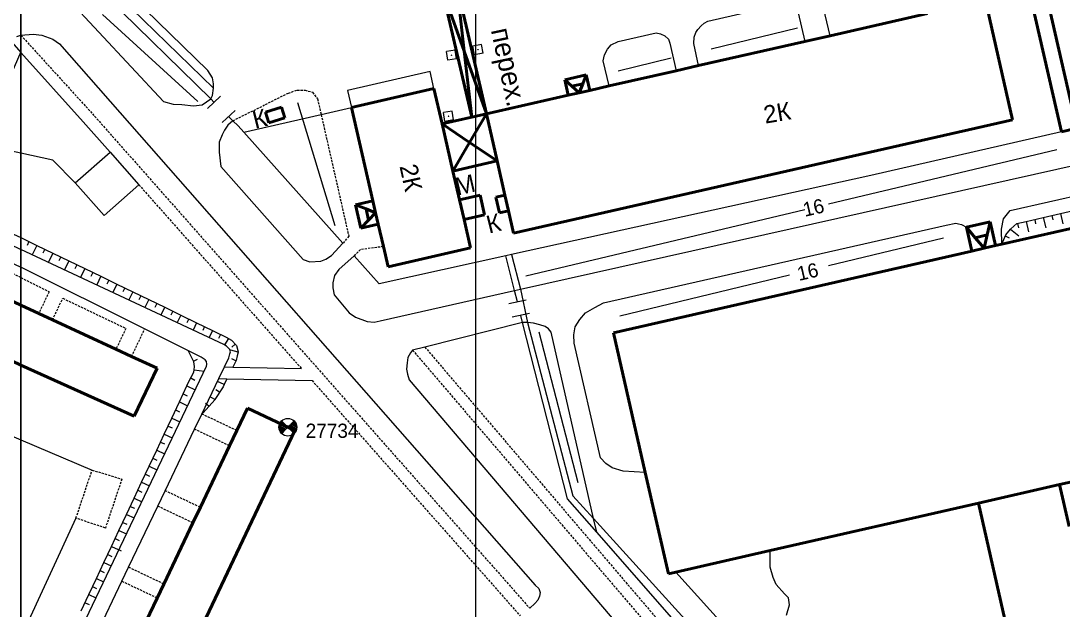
# Model space of a CAD drawing. Extents: x 1000 to 4000, y -5000 to -1000.
# Drawn here: x 3000 to 3234.8, y -2579.8 to -2446.9 of the extents above; entities that cross this region are included whole.
import ezdxf
from ezdxf.enums import TextEntityAlignment as Align

# ---------------------------------------------------------------- set-up
doc = ezdxf.new("R2010")
doc.units = 0
doc.header["$MEASUREMENT"] = 0
doc.linetypes.add('DASHED', pattern=[0.75, 0.5, -0.25])
for name, color, linetype in [('1', 7, 'CONTINUOUS'), ('11', 7, 'CONTINUOUS'), ('13', 7, 'CONTINUOUS'), ('17', 7, 'CONTINUOUS'), ('2', 7, 'CONTINUOUS'), ('24', 7, 'CONTINUOUS'), ('37', 7, 'CONTINUOUS'), ('40', 7, 'CONTINUOUS'), ('42', 7, 'CONTINUOUS'), ('6', 7, 'CONTINUOUS'), ('7', 7, 'CONTINUOUS'), ('границы команд_1', 10, 'CONTINUOUS')]:
    doc.layers.add(name, color=color, linetype=linetype)
doc.styles.get("Standard").update_dxf_attribs({"font": 'txt', "height": 0.2})

msp = doc.modelspace()

# ---------------------------------------------------------------- linework, layer by layer
at = {"layer": '1', "color": 253, "linetype": 'Continuous', "lineweight": 0}
for p, q in [((3000, -2000), (3000, -3000)), ((3000, -3000), (3000, -2000))]:
    msp.add_line(p, q, dxfattribs=at)
at = {"layer": '11', "color": 253, "linetype": 'Continuous', "lineweight": 0}
for p, q in [((3043.42, -2462.04), (3000.97, -2420.76)), ((3042.75, -2464.5), (3000, -2422.48)), ((2997.38, -2451.06), (3000, -2453.99)), ((3000, -2453.99), (3014.04, -2469.68)), ((3045, -2463.9), (3042.07, -2466.64)), ((3043.53, -2465.27), (3042.75, -2464.5)), ((3048.25, -2467.09), (3045.32, -2469.82)), ((3047.76, -2469.41), (3046.79, -2468.45)), ((3050.24, -2472.02), (3067.64, -2468.01)), ((3067.64, -2468.01), (3074.45, -2466.44)), ((3014.04, -2469.68), (3020.07, -2476.49)), ((3048.97, -2470.59), (3047.76, -2469.41)), ((3050.24, -2472.02), (3048.97, -2470.59)), ((3072.55, -2497.01), (3050.24, -2472.02)), ((3234.5, -2471.88), (3191.49, -2481.73)), ((3012.22, -2483.43), (3020.07, -2476.49)), ((3020.07, -2476.49), (3026.57, -2483.84)), ((3191.49, -2481.73), (3110.57, -2499.59)), ((3018.72, -2490.78), (3012.22, -2483.43)), ((3026.57, -2483.84), (3018.72, -2490.78)), ((3080.73, -2506.18), (3075.09, -2499.86)), ((3109.23, -2499.89), (3080.73, -2506.18)), ((3110.57, -2499.59), (3109.23, -2499.89)), ((3111.22, -2507.7), (3109.23, -2499.89)), ((3110.57, -2499.59), (3112.56, -2507.4)), ((3111.87, -2510.28), (3111.22, -2507.7)), ((3112.56, -2507.4), (3114.14, -2514.9)), ((3113.83, -2509.86), (3109.92, -2510.7)), ((3114.6, -2512.89), (3110.69, -2513.73)), ((3113.04, -2514.88), (3112.64, -2513.31)), ((3123.15, -2554.67), (3113.04, -2514.88)), ((3114.14, -2514.9), (3124.39, -2554.01)), ((3129.74, -2562.18), (3123.15, -2554.67)), ((3124.39, -2554.01), (3129.04, -2559.12)), ((3129.04, -2559.12), (3153.42, -2585.95)), ((3156.15, -2592.28), (3129.74, -2562.18))]:
    msp.add_line(p, q, dxfattribs=at)
at = {"layer": '13', "color": 253, "linetype": 'Continuous', "lineweight": 40}
for p, q in [((3229.1, -2432.58), (3237.91, -2471.11)), ((3099.88, -2453.72), (3094.89, -2439.59)), ((3094.89, -2439.59), (3101.58, -2468.59)), ((3099.88, -2453.72), (3098.18, -2438.83)), ((3098.18, -2438.83), (3104.87, -2467.85)), ((3223.46, -2469.22), (3217.34, -2442.28)), ((3234.5, -2471.88), (3227.59, -2441.67)), ((3204.29, -2445.25), (3182.31, -2450.25)), ((3176.64, -2451.54), (3152.71, -2456.98)), ((3182.31, -2450.25), (3176.64, -2451.54)), ((3104.87, -2467.85), (3099.88, -2453.72)), ((3101.58, -2468.59), (3099.88, -2453.72)), ((3122.52, -2460.19), (3127.39, -2459.08)), ((3126.61, -2461.07), (3127.39, -2459.08)), ((3127.39, -2459.08), (3128.18, -2462.55)), ((3147.66, -2458.12), (3132.52, -2461.57)), ((3152.71, -2456.98), (3147.66, -2458.12)), ((3123.3, -2463.66), (3122.52, -2460.19)), ((3122.52, -2460.19), (3124.12, -2461.6)), ((3124.12, -2461.6), (3126.61, -2461.07)), ((3125.81, -2463.09), (3126.61, -2461.07)), ((3074.45, -2466.44), (3093.06, -2462.15)), ((3093.06, -2462.15), (3094.9, -2470.11)), ((3123.3, -2463.66), (3104.87, -2467.85)), ((3125.81, -2463.09), (3123.3, -2463.66)), ((3124.12, -2461.6), (3125.81, -2463.09)), ((3128.18, -2462.55), (3125.81, -2463.09)), ((3125.81, -2463.09), (3125.81, -2463.09)), ((3132.52, -2461.57), (3128.18, -2462.55)), ((3055.14, -2467.48), (3058.69, -2466.38)), ((3055.88, -2469.87), (3055.14, -2467.48)), ((3058.69, -2466.38), (3059.43, -2468.76)), ((3079.3, -2487.46), (3074.45, -2466.44)), ((3094.9, -2470.11), (3104.87, -2467.85)), ((3104.87, -2467.85), (3101.11, -2474.3)), ((3104.87, -2467.85), (3107.28, -2478.46)), ((3059.43, -2468.76), (3055.88, -2469.87)), ((3094.9, -2470.11), (3097.35, -2480.75)), ((3094.9, -2470.11), (3101.11, -2474.3)), ((3110.99, -2494.79), (3223.46, -2469.22)), ((3237.91, -2471.11), (3234.5, -2471.88)), ((3101.11, -2474.3), (3097.35, -2480.75)), ((3101.11, -2474.3), (3107.28, -2478.46)), ((3107.28, -2478.46), (3097.35, -2480.75)), ((3107.28, -2478.46), (3109.03, -2486.19)), ((3097.35, -2480.75), (3098.85, -2487.26)), ((3098.85, -2487.26), (3103.45, -2486.2)), ((3098.85, -2487.26), (3099.86, -2491.66)), ((3103.45, -2486.2), (3104.46, -2490.6)), ((3109.03, -2486.19), (3107.03, -2486.64)), ((3107.03, -2486.64), (3107.84, -2490.18)), ((3109.03, -2486.19), (3109.84, -2489.73)), ((3079.3, -2487.46), (3075.35, -2488.37)), ((3075.35, -2488.37), (3076.57, -2493.66)), ((3075.35, -2488.37), (3077.76, -2489.31)), ((3077.76, -2489.31), (3078.31, -2491.85)), ((3077.76, -2489.31), (3079.92, -2490.16)), ((3079.92, -2490.16), (3079.3, -2487.46)), ((3221.01, -2497.24), (3255.31, -2489.41)), ((3078.31, -2491.85), (3076.57, -2493.66)), ((3079.92, -2490.16), (3078.31, -2491.85)), ((3080.52, -2492.76), (3079.92, -2490.16)), ((3079.92, -2490.16), (3079.92, -2490.16)), ((3104.46, -2490.6), (3099.86, -2491.66)), ((3099.86, -2491.66), (3101.33, -2498.04)), ((3107.84, -2490.18), (3109.84, -2489.73)), ((3109.84, -2489.73), (3110.99, -2494.79)), ((3076.57, -2493.66), (3080.52, -2492.76)), ((3081.68, -2497.79), (3080.52, -2492.76)), ((3218.4, -2492.19), (3213.03, -2493.42)), ((3213.03, -2493.42), (3214.26, -2498.79)), ((3213.03, -2493.42), (3215.03, -2495.78)), ((3217.73, -2495.11), (3218.4, -2492.19)), ((3219.62, -2497.56), (3218.4, -2492.19)), ((3215.03, -2495.78), (3217.73, -2495.11)), ((3215.03, -2495.78), (3217.04, -2498.15)), ((3217.04, -2498.15), (3217.73, -2495.11)), ((3082.72, -2502.33), (3081.68, -2497.79)), ((3101.33, -2498.04), (3082.72, -2502.33)), ((3133.49, -2517.24), (3214.26, -2498.79)), ((3214.26, -2498.79), (3217.04, -2498.15)), ((3217.04, -2498.15), (3219.62, -2497.56)), ((3217.04, -2498.15), (3217.04, -2498.15)), ((3219.62, -2497.56), (3221.01, -2497.24)), ((3140.68, -2548.73), (3133.49, -2517.24)), ((3316.98, -2532.52), (3234.05, -2551.47)), ((3145.9, -2571.6), (3140.68, -2548.73)), ((3234.05, -2551.47), (3215.74, -2555.65)), ((3236.22, -2560.95), (3234.05, -2551.47)), ((3215.74, -2555.65), (3168.82, -2566.36)), ((3215.74, -2555.65), (3225.93, -2600.26)), ((3168.82, -2566.36), (3147.6, -2571.21)), ((3147.6, -2571.21), (3145.9, -2571.6))]:
    msp.add_line(p, q, dxfattribs=at)
at = {"layer": '2', "color": 253, "linetype": 'Continuous', "lineweight": 0}
msp.add_circle((3060.14, -2538.53), 2, dxfattribs=at)
msp.add_3dface([(3058.73, -2537.11), (3060.14, -2538.53), (3058.73, -2537.11)], dxfattribs=at)
at = {"layer": '24', "color": 253, "linetype": 'Continuous', "lineweight": 0}
for p, q in [((3042.13, -2458.09), (3000, -2417.03)), ((3008.08, -2439.19), (3032.15, -2465.06)), ((3154.81, -2446.93), (3170.84, -2443.28)), ((3182.31, -2450.25), (3180.88, -2443.96)), ((3153.97, -2447.41), (3154.81, -2446.93)), ((3175.17, -2445.06), (3176.64, -2451.54)), ((3134.55, -2451.53), (3143.12, -2449.59)), ((3143.12, -2449.59), (3144.14, -2449.8)), ((3151.67, -2450.52), (3152.09, -2449.53)), ((3152.09, -2449.53), (3152.52, -2448.82)), ((3152.52, -2448.82), (3153.27, -2447.98)), ((3153.27, -2447.98), (3153.97, -2447.41)), ((2999.05, -2450.4), (3000, -2450.14)), ((3000, -2450.14), (3002.77, -2449.88)), ((3002.77, -2449.88), (3004.73, -2450.11)), ((3004.73, -2450.11), (3007.16, -2451.03)), ((3007.16, -2451.03), (3008.66, -2452.07)), ((3008.66, -2452.07), (3115.9, -2574.11)), ((3133.01, -2452.3), (3134.55, -2451.53)), ((3144.14, -2449.8), (3145.08, -2450.28)), ((3145.08, -2450.28), (3145.88, -2451.03)), ((3145.88, -2451.03), (3146.25, -2451.92)), ((3146.25, -2451.92), (3147.66, -2458.12)), ((3151.62, -2452.02), (3151.67, -2450.52)), ((3152.71, -2456.98), (3151.62, -2452.02)), ((3131.51, -2454.55), (3132.17, -2453.24)), ((3132.17, -2453.24), (3133.01, -2452.3)), ((3131.23, -2455.87), (3131.51, -2454.55)), ((3132.52, -2461.57), (3131.23, -2455.87)), ((3043.14, -2459.75), (3042.13, -2458.09)), ((3092.18, -2458.31), (3073.57, -2462.6)), ((3093.06, -2462.15), (3092.18, -2458.31)), ((3043.42, -2461.05), (3043.14, -2459.75)), ((3043.42, -2462.04), (3043.42, -2461.05)), ((3042.75, -2464.5), (3043.14, -2463.72)), ((3043.14, -2463.72), (3043.42, -2462.04)), ((3073.57, -2462.6), (3074.45, -2466.44)), ((3032.15, -2465.06), (3034.3, -2465.65)), ((3034.3, -2465.65), (3036.24, -2465.74)), ((3036.24, -2465.74), (3038.91, -2466.02)), ((3038.91, -2466.02), (3040.84, -2465.84)), ((3040.84, -2465.84), (3042.75, -2464.5)), ((3046.65, -2470.4), (3045.9, -2471.53)), ((3047.76, -2469.41), (3046.65, -2470.4)), ((3045.34, -2472.56), (3044.68, -2474.26)), ((3045.9, -2471.53), (3045.34, -2472.56)), ((3044.68, -2474.26), (3044.68, -2476.51)), ((3044.68, -2476.51), (3045.06, -2479.74)), ((3045.06, -2479.74), (3063.61, -2500.7)), ((3112.56, -2507.4), (3239.1, -2479.04)), ((3222.94, -2489.68), (3253.97, -2482.59)), ((2982.7, -2490.18), (3000, -2498.43)), ((3220.97, -2493.89), (3221.43, -2491.54)), ((3221.43, -2491.54), (3222.94, -2489.68)), ((2979.98, -2493.09), (3000, -2502.45)), ((3131.26, -2510.47), (3208.48, -2492.92)), ((3208.48, -2492.92), (3210.64, -2492.54)), ((3210.64, -2492.54), (3211.25, -2492.64)), ((3211.25, -2492.64), (3211.96, -2492.83)), ((3211.96, -2492.83), (3213.03, -2493.42)), ((3221.01, -2497.24), (3220.97, -2493.89)), ((3045.73, -2519.85), (3000, -2498.43)), ((3070.01, -2499.79), (3072.55, -2497.01)), ((3063.61, -2500.7), (3065.07, -2501.26)), ((3065.07, -2501.26), (3067.56, -2501.11)), ((3067.56, -2501.11), (3068.69, -2500.64)), ((3068.69, -2500.64), (3070.01, -2499.79)), ((3075.09, -2499.86), (3071.6, -2502.99)), ((3075.09, -2499.86), (3071.6, -2502.99)), ((3027.87, -2516.37), (3000, -2502.45)), ((3071.6, -2502.99), (3070.66, -2504.3)), ((3071.6, -2502.99), (3070.66, -2504.3)), ((3070.66, -2504.3), (3070.29, -2505.97)), ((3070.66, -2504.3), (3070.29, -2505.97)), ((3070.29, -2505.97), (3070.29, -2507.1)), ((3070.29, -2505.97), (3070.29, -2507.1)), ((3070.29, -2507.1), (3070.57, -2508.68)), ((3070.29, -2507.1), (3070.57, -2508.68)), ((3080.92, -2514.5), (3111.22, -2507.7)), ((3111.22, -2507.7), (3112.56, -2507.4)), ((3070.57, -2508.68), (3073.97, -2512.71)), ((3129.29, -2511.51), (3131.26, -2510.47)), ((3073.97, -2512.71), (3075.38, -2513.74)), ((3125.91, -2514.23), (3127.22, -2512.73)), ((3127.22, -2512.73), (3129.29, -2511.51)), ((3075.38, -2513.74), (3078.01, -2514.68)), ((3078.01, -2514.68), (3079.61, -2514.87)), ((3079.61, -2514.87), (3080.92, -2514.5)), ((3113.04, -2514.88), (3091.02, -2520.45)), ((3114.14, -2514.9), (3113.04, -2514.88)), ((3113.04, -2514.88), (3113.04, -2514.88)), ((3115.46, -2515.09), (3114.14, -2514.9)), ((3116.92, -2515.47), (3115.46, -2515.09)), ((3118.09, -2515.8), (3116.92, -2515.47)), ((3124.87, -2515.92), (3125.91, -2514.23)), ((3037.74, -2521.3), (3027.87, -2516.37)), ((3118.89, -2516.31), (3118.09, -2515.8)), ((3119.44, -2517.09), (3118.89, -2516.31)), ((3129.04, -2559.12), (3119.44, -2517.09)), ((3124.59, -2517.71), (3124.87, -2515.92)), ((3124.68, -2519.59), (3124.59, -2517.71)), ((3046.35, -2520.24), (3045.73, -2519.85)), ((3130.6, -2545.44), (3124.68, -2519.59)), ((3039.82, -2522.34), (3037.74, -2521.3)), ((3040.57, -2522.75), (3039.82, -2522.34)), ((3047.05, -2520.98), (3046.35, -2520.24)), ((3046.86, -2522.85), (3047.09, -2521.99)), ((3047.21, -2521.53), (3047.05, -2520.98)), ((3047.09, -2521.99), (3047.21, -2521.53)), ((3087.8, -2521.75), (3087.18, -2522.79)), ((3088.26, -2521.14), (3087.8, -2521.75)), ((3091.02, -2520.45), (3088.26, -2521.14)), ((3041.51, -2523.36), (3040.57, -2522.75)), ((3041.8, -2523.71), (3041.51, -2523.36)), ((3041.53, -2525.35), (3041.78, -2524.84)), ((3041.78, -2524.84), (3041.88, -2524.29)), ((3041.88, -2524.29), (3041.8, -2523.71)), ((3045.88, -2524.91), (3046.86, -2522.85)), ((3087.04, -2524.01), (3086.89, -2525.4)), ((3087.18, -2522.79), (3087.04, -2524.01)), ((3000, -2612.38), (3041.07, -2526.32)), ((3041.07, -2526.32), (3041.53, -2525.35)), ((3044.61, -2527.55), (3045.88, -2524.91)), ((3045.88, -2524.91), (3047.73, -2524.95)), ((3047.73, -2524.95), (3063.2, -2525.29)), ((3086.89, -2525.4), (3087.07, -2526.53)), ((3087.07, -2526.53), (3087.45, -2527.82)), ((3040.78, -2535.56), (3044.61, -2527.55)), ((3044.61, -2527.55), (3046.42, -2527.59)), ((3046.42, -2527.59), (3065.61, -2528.02)), ((3087.45, -2527.82), (3140.36, -2589.91)), ((3039.14, -2538.98), (3040.78, -2535.56)), ((3032.52, -2552.84), (3039.14, -2538.98)), ((3131.82, -2546.72), (3130.6, -2545.44)), ((3133.22, -2547.66), (3131.82, -2546.72)), ((3135.67, -2548.41), (3133.22, -2547.66)), ((3140.68, -2548.73), (3135.67, -2548.41)), ((3030.84, -2556.34), (3032.52, -2552.84)), ((3024.25, -2570.11), (3030.84, -2556.34)), ((3129.74, -2562.18), (3129.04, -2559.12)), ((3022.73, -2573.28), (3024.25, -2570.11)), ((3147.6, -2571.21), (3160.43, -2585.46)), ((3015.81, -2587.75), (3022.73, -2573.28)), ((3115.9, -2574.11), (3116.66, -2574.93)), ((3116.66, -2574.93), (3116.97, -2575.77)), ((3116.97, -2575.77), (3116.88, -2576.65)), ((3115.82, -2578.28), (3114.67, -2579.36)), ((3116.48, -2577.55), (3115.82, -2578.28)), ((3116.88, -2576.65), (3116.48, -2577.55))]:
    msp.add_line(p, q, dxfattribs=at)
at = {"layer": '24', "color": 253, "linetype": 'DASHED', "lineweight": 0}
for p, q in [((3000, -2450.14), (3016.11, -2467.84)), ((3047.76, -2469.41), (3060.26, -2463.16)), ((3060.26, -2463.16), (3062.24, -2462.51)), ((3062.24, -2462.51), (3064.02, -2462.51)), ((3064.02, -2462.51), (3065.71, -2462.98)), ((3065.71, -2462.98), (3066.84, -2464.48)), ((3066.84, -2464.48), (3067.64, -2468.01)), ((3016.11, -2467.84), (3114.67, -2579.36)), ((3067.64, -2468.01), (3073.87, -2495.47)), ((3026.57, -2483.84), (3063.2, -2525.29)), ((3073.87, -2495.47), (3072.55, -2497.01)), ((3076.48, -2498.47), (3075.09, -2499.86)), ((3081.68, -2497.79), (3076.48, -2498.47)), ((3000, -2504.76), (2993.5, -2501.66)), ((3000, -2504.76), (3006.33, -2507.97)), ((3006.33, -2507.97), (3004, -2512.87)), ((3007.1, -2514.3), (3009.41, -2509.45)), ((3009.41, -2509.45), (3023.63, -2516.24)), ((3023.63, -2516.24), (3021.4, -2520.94)), ((3024.93, -2522.57), (3027.87, -2516.37)), ((3088.26, -2521.14), (3149.89, -2593.35)), ((3091.02, -2520.45), (3152.81, -2592.85)), ((3065.61, -2528.02), (3112.49, -2581.05)), ((3048.63, -2539.29), (3040.78, -2535.56)), ((3047.01, -2542.72), (3039.14, -2538.98)), ((3012.39, -2559.03), (3016.03, -2548.19)), ((3016.03, -2548.19), (3022.74, -2550.22)), ((3022.74, -2550.22), (3019.03, -2561.26)), ((3040.42, -2556.59), (3032.52, -2552.84)), ((3038.75, -2560.09), (3030.84, -2556.34)), ((3019.03, -2561.26), (3012.39, -2559.03)), ((3032.2, -2573.89), (3024.25, -2570.11)), ((3030.69, -2577.06), (3022.73, -2573.28))]:
    msp.add_line(p, q, dxfattribs=at)
at = {"layer": '37', "color": 253, "linetype": 'Continuous', "lineweight": 0}
for p, q in [((3000, -2453.87), (2985.16, -2487.62)), ((3234.28, -2490.33), (3238.18, -2489.44)), ((3226.48, -2492.11), (3230.38, -2491.22)), ((3228.43, -2491.67), (3228.65, -2492.64)), ((3230.38, -2491.22), (3234.28, -2490.33)), ((3230.38, -2491.22), (3230.91, -2493.56)), ((3232.33, -2490.78), (3232.55, -2491.75)), ((3234.28, -2490.33), (3234.81, -2492.67)), ((2996.81, -2494.28), (3000, -2495.76)), ((3221.91, -2495.11), (3223, -2493.83)), ((3223, -2493.83), (3223.03, -2493.8)), ((3223, -2493.83), (3224.83, -2495.39)), ((3223.03, -2493.8), (3224.42, -2492.58)), ((3224.42, -2492.58), (3226.48, -2492.11)), ((3224.53, -2492.56), (3224.75, -2493.53)), ((3226.48, -2492.11), (3227.01, -2494.45)), ((3000, -2495.76), (3003.6, -2497.51)), ((3001.8, -2496.64), (3001.36, -2497.54)), ((3221.01, -2497.24), (3221.91, -2495.11)), ((3221.78, -2495.4), (3222.71, -2495.79)), ((3003.6, -2497.51), (3002.55, -2499.67)), ((3003.6, -2497.51), (3007.2, -2499.26)), ((3005.4, -2498.38), (3004.96, -2499.28)), ((3007.2, -2499.26), (3006.19, -2501.33)), ((3007.2, -2499.26), (3010.8, -2501)), ((3009, -2500.13), (3008.56, -2501.03)), ((3010.8, -2501), (3009.81, -2503.03)), ((3010.8, -2501), (3014.4, -2502.75)), ((3012.6, -2501.88), (3012.16, -2502.77)), ((3014.4, -2502.75), (3013.44, -2504.73)), ((3014.4, -2502.75), (3017.99, -2504.49)), ((3016.2, -2503.62), (3015.76, -2504.52)), ((3017.99, -2504.49), (3017.06, -2506.42)), ((3017.99, -2504.49), (3021.59, -2506.24)), ((3019.79, -2505.37), (3019.36, -2506.27)), ((3021.59, -2506.24), (3020.68, -2508.12)), ((3021.59, -2506.24), (3025.19, -2507.99)), ((3023.39, -2507.11), (3022.96, -2508.01)), ((3025.19, -2507.99), (3024.3, -2509.82)), ((3025.19, -2507.99), (3028.79, -2509.73)), ((3026.99, -2508.86), (3026.55, -2509.76)), ((3028.79, -2509.73), (3027.93, -2511.51)), ((3028.79, -2509.73), (3032.39, -2511.48)), ((3030.59, -2510.6), (3030.15, -2511.5)), ((3032.39, -2511.48), (3031.55, -2513.21)), ((3032.39, -2511.48), (3035.99, -2513.22)), ((3034.19, -2512.35), (3033.75, -2513.25)), ((3035.99, -2513.22), (3035.17, -2514.91)), ((3035.99, -2513.22), (3039.59, -2514.97)), ((3037.79, -2514.1), (3037.35, -2514.99)), ((3039.59, -2514.97), (3038.8, -2516.6)), ((3039.59, -2514.97), (3043.19, -2516.71)), ((3041.39, -2515.84), (3040.95, -2516.74)), ((3043.19, -2516.71), (3042.42, -2518.3)), ((3043.19, -2516.71), (3046.55, -2518.35)), ((3044.99, -2517.59), (3044.55, -2518.49)), ((3046.77, -2518.48), (3045.88, -2519.92)), ((3046.55, -2518.35), (3046.77, -2518.48)), ((3046.77, -2518.48), (3047.45, -2518.91)), ((3047.45, -2518.91), (3048.58, -2520.11)), ((3048.27, -2519.78), (3047.55, -2520.47)), ((3048.58, -2520.11), (3048.98, -2521.5)), ((3038, -2521.83), (3037.77, -2521.36)), ((3038.96, -2523.75), (3038, -2521.83)), ((3048.96, -2521.6), (3047.3, -2521.18)), ((3048.75, -2522.43), (3048.47, -2523.45)), ((3048.96, -2521.6), (3048.75, -2522.43)), ((3048.98, -2521.5), (3048.96, -2521.6)), ((3038.89, -2523.62), (3039.79, -2523.17)), ((3039.11, -2524.84), (3038.96, -2523.75)), ((3039.02, -2525.59), (3039.11, -2524.84)), ((3048.43, -2523.53), (3047.54, -2523.08)), ((3048.47, -2523.45), (3047.73, -2524.95)), ((3037.94, -2528.04), (3038.96, -2526.09)), ((3038.96, -2526.09), (3039.02, -2525.59)), ((3039.02, -2525.59), (3041.28, -2525.87)), ((3035.69, -2532.83), (3037.39, -2529.21)), ((3037.39, -2529.21), (3037.94, -2528.04)), ((3037.39, -2529.21), (3039.27, -2530.09)), ((3038.27, -2527.41), (3039.15, -2527.88)), ((3045.53, -2529.38), (3043.68, -2532.31)), ((3045.77, -2528.9), (3044.31, -2528.18)), ((3045.77, -2528.9), (3045.53, -2529.38)), ((3046.42, -2527.59), (3045.77, -2528.9)), ((3036.54, -2531.02), (3037.45, -2531.45)), ((3043.68, -2532.31), (3042.65, -2531.66)), ((3044.75, -2530.62), (3043.9, -2530.09)), ((3033.99, -2536.45), (3035.69, -2532.83)), ((3035.69, -2532.83), (3037.55, -2533.7)), ((3043.66, -2532.34), (3041.02, -2535.3)), ((3042.35, -2533.81), (3041.61, -2533.14)), ((3043.68, -2532.31), (3043.66, -2532.34)), ((3032.29, -2540.08), (3033.99, -2536.45)), ((3033.99, -2536.45), (3035.82, -2537.31)), ((3034.84, -2534.64), (3035.75, -2535.07)), ((3041.02, -2535.3), (3040.78, -2535.56)), ((3033.14, -2538.27), (3034.05, -2538.69)), ((3030.59, -2543.7), (3032.29, -2540.08)), ((3032.29, -2540.08), (3034.1, -2540.92)), ((3031.44, -2541.89), (3032.35, -2542.31)), ((3028.89, -2547.32), (3030.59, -2543.7)), ((3029.74, -2545.51), (3030.65, -2545.93)), ((3030.59, -2543.7), (3032.38, -2544.53)), ((3027.19, -2550.94), (3028.89, -2547.32)), ((3028.89, -2547.32), (3030.65, -2548.14)), ((3028.04, -2549.13), (3028.95, -2549.55)), ((3025.49, -2554.56), (3027.19, -2550.94)), ((3026.34, -2552.75), (3027.25, -2553.17)), ((3027.19, -2550.94), (3028.93, -2551.76)), ((3023.8, -2558.18), (3025.49, -2554.56)), ((3025.49, -2554.56), (3027.21, -2555.36)), ((3024.64, -2556.37), (3025.55, -2556.8)), ((3022.09, -2561.8), (3023.8, -2558.18)), ((3022.95, -2559.99), (3023.85, -2560.42)), ((3023.8, -2558.18), (3025.49, -2558.97)), ((3020.4, -2565.42), (3022.09, -2561.8)), ((3022.09, -2561.8), (3023.76, -2562.58)), ((3021.24, -2563.61), (3022.15, -2564.04)), ((3018.7, -2569.04), (3020.4, -2565.42)), ((3020.4, -2565.42), (3022.57, -2566.44)), ((3017, -2572.66), (3018.7, -2569.04)), ((3018.7, -2569.04), (3020.32, -2569.8)), ((3019.55, -2567.23), (3020.45, -2567.66)), ((3017.85, -2570.85), (3018.75, -2571.28)), ((3015.3, -2576.28), (3017, -2572.66)), ((3017, -2572.66), (3018.59, -2573.41)), ((3013.6, -2579.91), (3015.3, -2576.28)), ((3015.3, -2576.28), (3016.87, -2577.03)), ((3016.15, -2574.47), (3017.05, -2574.9)), ((3014.45, -2578.1), (3015.35, -2578.52))]:
    msp.add_line(p, q, dxfattribs=at)
at = {"layer": '40', "color": 253, "linetype": 'Continuous', "lineweight": 0}
for p, q in [((3018.36, -2445.45), (3039.86, -2465.07)), ((3155.54, -2453.21), (3174.97, -2448.46)), ((3134.55, -2458.14), (3146.51, -2455.22)), ((3062.3, -2465.27), (3070.69, -2493.03)), ((3000, -2476.74), (2990.83, -2474.73)), ((3007.2, -2478.33), (3000, -2476.74)), ((3181.97, -2488.12), (3233.45, -2475.86)), ((3012.22, -2483.43), (3007.2, -2478.33)), ((3113.75, -2504.36), (3176.61, -2489.39)), ((3181.99, -2502.07), (3207.91, -2495.85)), ((3134.92, -2513.38), (3173.2, -2504.18)), ((3116.7, -2517.01), (3125.45, -2550.99)), ((2993.84, -2538.75), (3000, -2541.37)), ((3000, -2541.37), (3016.03, -2548.19)), ((3012.39, -2559.03), (3000, -2585.78)), ((3168.82, -2570.1), (3168.82, -2566.36)), ((3169.51, -2572.39), (3168.82, -2570.1)), ((3170.2, -2574), (3169.51, -2572.39)), ((3172.04, -2576.07), (3170.2, -2574)), ((3172.96, -2576.99), (3172.04, -2576.07)), ((3172.5, -2580.9), (3173.19, -2578.6)), ((3173.19, -2578.6), (3172.96, -2576.99))]:
    msp.add_line(p, q, dxfattribs=at)
at = {"layer": '6', "color": 253, "linetype": 'Continuous', "lineweight": 40}
for p, q in [((2991.07, -2506.76), (3000, -2511.01)), ((3000, -2511.01), (3004, -2512.87)), ((3004, -2512.87), (3007.1, -2514.3)), ((3000, -2524.53), (2978.01, -2514.06)), ((3007.1, -2514.3), (3021.4, -2520.94)), ((3021.4, -2520.94), (3024.93, -2522.57)), ((3025.54, -2536.06), (3000, -2524.53)), ((3024.93, -2522.57), (3030.68, -2525.24)), ((3030.68, -2525.24), (3025.54, -2536.06)), ((3048.63, -2539.29), (3051.05, -2534.21)), ((3051.05, -2534.21), (3061.75, -2539.29)), ((3061.75, -2539.29), (3022.52, -2621.88)), ((3047.01, -2542.72), (3048.63, -2539.29)), ((3040.42, -2556.59), (3047.01, -2542.72)), ((3038.75, -2560.09), (3040.42, -2556.59)), ((3032.2, -2573.89), (3038.75, -2560.09)), ((3030.69, -2577.06), (3032.2, -2573.89)), ((3023.81, -2591.55), (3030.69, -2577.06))]:
    msp.add_line(p, q, dxfattribs=at)
at = {"layer": '7', "color": 253, "linetype": 'Continuous', "lineweight": 0}
for p, q in [((3097.83, -2453.46), (3095.86, -2453.8)), ((3096.2, -2455.77), (3095.86, -2453.8)), ((3098.17, -2455.43), (3097.83, -2453.46)), ((3103.8, -2452.21), (3101.83, -2452.55)), ((3102.18, -2454.52), (3101.83, -2452.55)), ((3104.15, -2454.18), (3102.18, -2454.52)), ((3104.15, -2454.18), (3103.8, -2452.21)), ((3098.17, -2455.43), (3096.2, -2455.77)), ((3097.15, -2467.22), (3095.18, -2467.56)), ((3095.53, -2469.54), (3095.18, -2467.56)), ((3097.5, -2469.19), (3097.15, -2467.22)), ((3097.5, -2469.19), (3095.53, -2469.54))]:
    msp.add_line(p, q, dxfattribs=at)
for centre in [(3102.99, -2453.37), (3097.01, -2454.62), (3096.34, -2468.38)]:
    msp.add_ellipse(centre, major_axis=(0.029, 0.029), ratio=1, start_param=0.957366, end_param=7.240551, dxfattribs=at)
at = {"layer": 'границы команд_1', "color": 251, "lineweight": 0}
msp.add_lwpolyline([(1033.44, -1863.26), (3102.46, -1863.26), (3102.46, -4710.9), (1033.44, -4710.9)], close=True, dxfattribs=at)

# ---------------------------------------------------------------- texts
at = {"layer": '17', "color": 253, "linetype": 'Continuous', "lineweight": 0}
for s, height, rotation, p in [('перех.', 4.5, 282.0196, (3109.28, -2457.41)), ('2К', 4, 9.7189, (3170.37, -2467.56)), ('К', 4, 14.0362, (3053.79, -2468.95)), ('2К', 4, 282.3985, (3087.92, -2482.2)), ('М', 4, 12.9946, (3100.08, -2483.85)), ('К', 4, 14.0362, (3106.49, -2492.55))]:
    msp.add_text(s, height=height, rotation=rotation, dxfattribs=at).set_placement(p, align=Align.MIDDLE)
at = {"layer": '2', "color": 253, "linetype": 'Continuous', "lineweight": 0}
msp.add_text('27734', height=3.2, dxfattribs=at).set_placement((3070.1, -2539.32), align=Align.MIDDLE)
at = {"layer": '42', "color": 253, "linetype": 'Continuous', "lineweight": 0}
for p in [(3178.58, -2488.99), (3177.28, -2503.45)]:
    msp.add_text('16', height=3.2, rotation=12.957, dxfattribs=at).set_placement(p, align=Align.MIDDLE)

# ---------------------------------------------------------------- meshes
at = {"layer": '2', "color": 253, "linetype": 'Continuous', "lineweight": 0}
mesh = msp.add_polyface(dxfattribs=at)
corners = [(3058.73, -2539.94), (3058.49, -2539.66), (3058.81, -2539.86), (3058.3, -2539.32), (3058.95, -2539.72), (3058.18, -2538.94), (3059.14, -2539.53), (3058.14, -2538.53), (3059.37, -2539.3), (3058.18, -2538.12), (3059.64, -2539.03), (3058.3, -2537.74), (3059.93, -2538.74), (3058.45, -2537.48), (3060.14, -2538.53), (3058.49, -2537.4), (3059.85, -2538.24), (3058.73, -2537.12), (3058.73, -2537.12)]
mesh.append_faces([[corners[k] for k in face] for face in [(0, 0, 2, 1), (1, 2, 4, 3), (3, 4, 6, 5), (5, 6, 8, 7), (7, 8, 10, 9), (9, 10, 12, 11), (11, 12, 14, 13), (13, 14, 16, 15), (15, 16, 18, 17)]], dxfattribs={"vtx0": -1, "vtx2": -1, "color": 253})
mesh = msp.add_polyface(dxfattribs=at)
corners = [(3061.55, -2539.94), (3061.79, -2539.66), (3060.43, -2538.82), (3061.83, -2539.58), (3060.14, -2538.53), (3061.98, -2539.32), (3060.35, -2538.32), (3062.1, -2538.94), (3060.64, -2538.03), (3062.14, -2538.53), (3060.91, -2537.76), (3062.1, -2538.12), (3061.14, -2537.53), (3061.98, -2537.74), (3061.33, -2537.34), (3061.79, -2537.4), (3061.47, -2537.2), (3061.55, -2537.12), (3061.55, -2537.12)]
mesh.append_faces([[corners[k] for k in face] for face in [(0, 0, 1, 2), (2, 1, 3, 4), (4, 3, 5, 6), (6, 5, 7, 8), (8, 7, 9, 10), (10, 9, 11, 12), (12, 11, 13, 14), (14, 13, 15, 16), (16, 15, 18, 17)]], dxfattribs={"vtx0": -1, "vtx2": -1, "color": 253})

doc.saveas('drawing.dxf')
